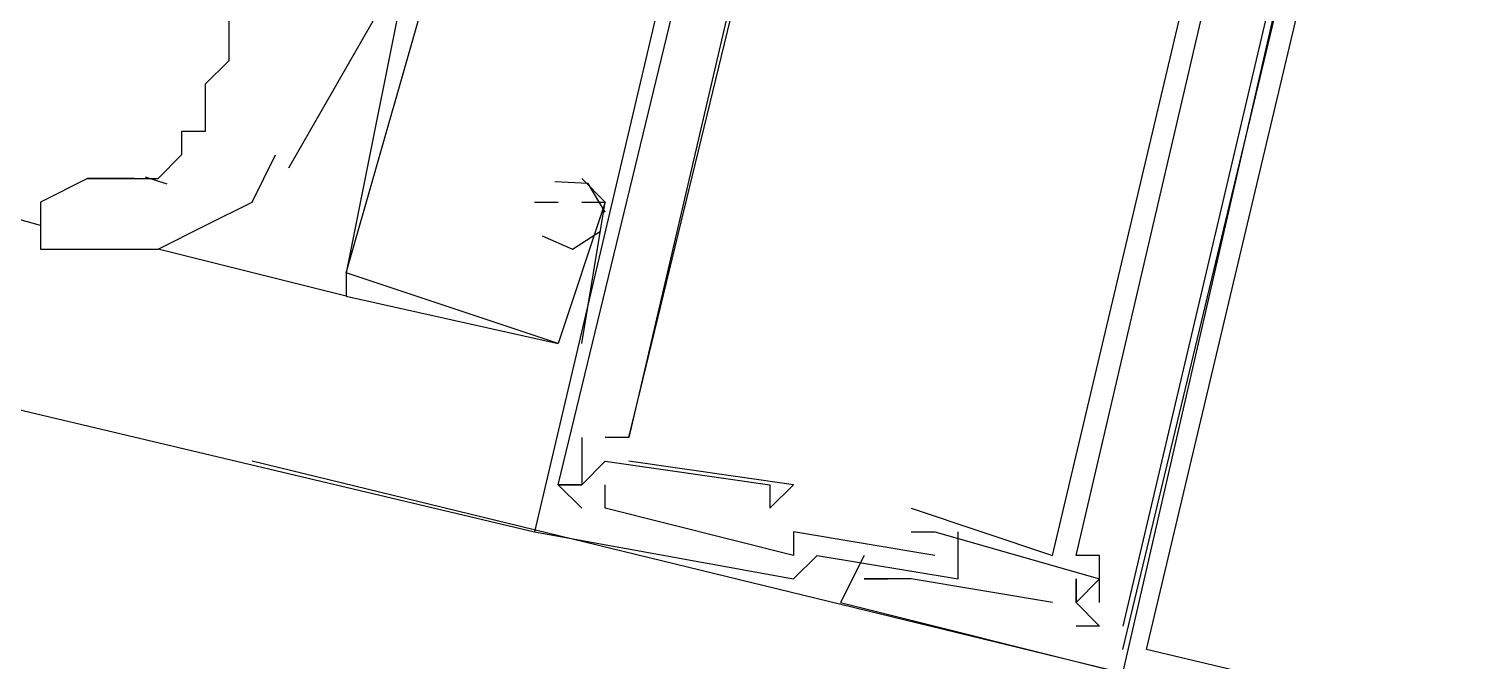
# Model space of a CAD drawing. Header units: feet. Extents: x -84 to 198, y -22 to 181.
# Drawn here: x 133.873 to 134.683, y 122.744 to 123.103 of the extents above; entities that cross this region are included whole.
import ezdxf

# ---------------------------------------------------------------- set-up
doc = ezdxf.new("R2010")
doc.units = ezdxf.units.FT
doc.layers.add('A-LINEA', color=7, linetype='CONTINUOUS')

msp = doc.modelspace()

# ---------------------------------------------------------------- linework, layer by layer
at = {"layer": 'A-LINEA'}
for p, q in [((127.7467, 124.3378), (134.16, 122.8178)), ((134.6, 123.2178), (134.4933, 122.7644)), ((134.6, 123.2178), (134.4933, 122.7644)), ((134.6, 123.2178), (134.4933, 122.7644)), ((134.0207, 123.0238), (134.0744, 123.1173)), ((133.88, 122.9911), (133.7867, 123.0178)), ((133.9333, 123.0178), (133.9067, 123.0178)), ((133.9394, 123.0188), (133.9517, 123.0147)), ((134.1733, 123.0178), (134.1733, 123.0178)), ((134.1733, 123.0178), (134.1733, 123.0178)), ((134.1733, 123.0178), (134.1733, 123.0178)), ((134.1733, 123.0178), (134.1733, 123.0178)), ((134.1733, 123.0178), (134.1733, 123.0178)), ((134.1733, 123.0178), (134.1733, 123.0178)), ((134.1867, 123.0178), (134.1867, 123.0178)), ((134.1867, 123.0178), (134.1867, 123.0178)), ((134.1867, 123.0178), (134.1867, 123.0178)), ((134.16, 123.0044), (134.16, 123.0044)), ((134.16, 123.0044), (134.16, 123.0044)), ((134.16, 123.0044), (134.16, 123.0044)), ((134.1733, 123.0044), (134.1733, 123.0044)), ((134.1733, 123.0044), (134.1733, 123.0044)), ((134.1733, 123.0044), (134.1733, 123.0044)), ((134.1867, 123.0044), (134.1867, 123.0044)), ((134.1867, 123.0044), (134.1867, 123.0044)), ((134.1867, 123.0044), (134.1867, 123.0044)), ((134.2, 123.0044), (134.2, 123.0044)), ((134.2, 123.0044), (134.2, 123.0044)), ((134.2, 123.0044), (134.2, 123.0044)), ((134.2, 123.0044), (134.2, 123.0044)), ((134.2, 123.0044), (134.2, 123.0044)), ((134.2, 123.0044), (134.2, 123.0044)), ((134.0533, 122.9511), (133.9467, 122.9778)), ((133.96, 122.9778), (133.96, 122.9778)), ((134.0533, 122.9644), (134.0533, 122.9511)), ((134.0533, 122.9644), (134.0533, 122.9644)), ((134.0533, 122.9644), (134.0533, 122.9644)), ((134.0533, 122.9644), (134.0533, 122.9511)), ((134.0533, 122.9644), (134.0533, 122.9644)), ((134.0533, 122.9644), (134.0533, 122.9644)), ((134.0533, 122.9644), (134.0533, 122.9511)), ((134.0533, 122.9644), (134.0533, 122.9644)), ((134.0533, 122.9644), (134.0533, 122.9644)), ((134.0533, 122.9511), (134.1733, 122.9244)), ((134.0533, 122.9511), (134.0533, 122.9511)), ((134.0533, 122.9511), (134.1733, 122.9244)), ((134.0533, 122.9511), (134.0533, 122.9511)), ((134.0533, 122.9511), (134.1733, 122.9244)), ((134.0533, 122.9511), (134.0533, 122.9511)), ((134.1733, 122.9244), (134.1733, 122.9244)), ((134.1733, 122.9244), (134.1733, 122.9244)), ((134.1733, 122.9244), (134.1733, 122.9244)), ((134.1733, 122.9244), (134.1733, 122.9244)), ((134.1733, 122.9244), (134.1733, 122.9244)), ((134.1733, 122.9244), (134.1733, 122.9244)), ((134.1867, 122.9244), (134.1867, 122.9244)), ((134.1867, 122.9244), (134.1867, 122.9244)), ((134.1867, 122.9244), (134.1867, 122.9244)), ((134.1867, 122.8711), (134.1867, 122.8711)), ((134.1867, 122.8711), (134.1867, 122.8711)), ((134.1867, 122.8711), (134.1867, 122.8711)), ((134.2, 122.8711), (134.2, 122.8711)), ((134.2, 122.8711), (134.2, 122.8711)), ((134.2, 122.8711), (134.2, 122.8711)), ((134.2133, 122.8711), (134.2133, 122.8711)), ((134.2133, 122.8711), (134.2133, 122.8711)), ((134.2133, 122.8711), (134.2133, 122.8711)), ((134.2133, 122.8711), (134.2133, 122.8711)), ((134.2133, 122.8711), (134.2133, 122.8711)), ((134.2133, 122.8711), (134.2133, 122.8711)), ((134.4933, 122.7378), (134, 122.8578)), ((134.2, 122.8578), (134.1867, 122.8444)), ((134.2, 122.8578), (134.1867, 122.8444)), ((134.2, 122.8578), (134.1867, 122.8444)), ((134.2, 122.8578), (134.2, 122.8578)), ((134.2, 122.8578), (134.2, 122.8578)), ((134.2, 122.8578), (134.2, 122.8578)), ((134.2, 122.8578), (134.2, 122.8578)), ((134.2, 122.8578), (134.2, 122.8578)), ((134.2, 122.8578), (134.2, 122.8578)), ((134.2133, 122.8578), (134.2133, 122.8578)), ((134.2133, 122.8578), (134.2133, 122.8578)), ((134.2133, 122.8578), (134.2133, 122.8578)), ((134.1733, 122.8444), (134.1733, 122.8444)), ((134.1733, 122.8444), (134.1733, 122.8444)), ((134.1733, 122.8444), (134.1733, 122.8444)), ((134.1733, 122.8444), (134.1733, 122.8444)), ((134.1733, 122.8444), (134.1733, 122.8444)), ((134.1733, 122.8444), (134.1733, 122.8444)), ((134.1867, 122.8444), (134.1867, 122.8444)), ((134.1867, 122.8444), (134.1867, 122.8444)), ((134.1867, 122.8444), (134.1867, 122.8444)), ((134.1867, 122.8444), (134.1867, 122.8444)), ((134.1867, 122.8444), (134.1867, 122.8444)), ((134.1867, 122.8444), (134.1867, 122.8444)), ((134.1867, 122.8444), (134.1867, 122.8444)), ((134.1867, 122.8444), (134.1867, 122.8444)), ((134.1867, 122.8444), (134.1867, 122.8444)), ((134.2, 122.8444), (134.2, 122.8444)), ((134.2, 122.8444), (134.2, 122.8444)), ((134.2, 122.8444), (134.2, 122.8444)), ((134.2933, 122.8444), (134.2933, 122.8444)), ((134.2933, 122.8444), (134.2933, 122.8444)), ((134.2933, 122.8444), (134.2933, 122.8444)), ((134.3067, 122.8444), (134.3067, 122.8444)), ((134.3067, 122.8444), (134.3067, 122.8444)), ((134.3067, 122.8444), (134.3067, 122.8444)), ((134.1867, 122.8311), (134.1867, 122.8311)), ((134.1867, 122.8311), (134.1867, 122.8311)), ((134.1867, 122.8311), (134.1867, 122.8311)), ((134.2, 122.8311), (134.2, 122.8311)), ((134.2, 122.8311), (134.2, 122.8311)), ((134.2, 122.8311), (134.2, 122.8311)), ((134.2933, 122.8311), (134.2933, 122.8311)), ((134.2933, 122.8311), (134.2933, 122.8311)), ((134.2933, 122.8311), (134.2933, 122.8311)), ((134.3733, 122.8311), (134.3733, 122.8311)), ((134.3733, 122.8311), (134.3733, 122.8311)), ((134.3733, 122.8311), (134.3733, 122.8311)), ((134.16, 122.8178), (134.16, 122.8178)), ((134.16, 122.8178), (134.16, 122.8178)), ((134.16, 122.8178), (134.16, 122.8178)), ((134.3067, 122.8178), (134.3067, 122.8178)), ((134.3067, 122.8178), (134.3067, 122.8178)), ((134.3067, 122.8178), (134.3067, 122.8178)), ((134.3067, 122.8178), (134.3067, 122.8178)), ((134.3067, 122.8178), (134.3067, 122.8178)), ((134.3067, 122.8178), (134.3067, 122.8178)), ((134.3733, 122.8178), (134.3733, 122.8178)), ((134.3733, 122.8178), (134.3733, 122.8178)), ((134.3733, 122.8178), (134.3733, 122.8178)), ((134.3867, 122.8178), (134.3867, 122.8178)), ((134.3867, 122.8178), (134.3867, 122.8178)), ((134.3867, 122.8178), (134.3867, 122.8178)), ((134.4, 122.8178), (134.4, 122.8178)), ((134.4, 122.8178), (134.4, 122.8178)), ((134.4, 122.8178), (134.4, 122.8178)), ((134.3067, 122.8044), (134.3067, 122.8044)), ((134.3067, 122.8044), (134.3067, 122.8044)), ((134.3067, 122.8044), (134.3067, 122.8044)), ((134.32, 122.8044), (134.32, 122.8044)), ((134.32, 122.8044), (134.32, 122.8044)), ((134.32, 122.8044), (134.32, 122.8044)), ((134.3467, 122.8044), (134.3467, 122.8044)), ((134.3467, 122.8044), (134.3467, 122.8044)), ((134.3467, 122.8044), (134.3467, 122.8044)), ((134.3867, 122.8044), (134.3867, 122.8044)), ((134.3867, 122.8044), (134.3867, 122.8044)), ((134.3867, 122.8044), (134.3867, 122.8044)), ((134.4, 122.8044), (134.4, 122.8044)), ((134.4, 122.8044), (134.4, 122.8044)), ((134.4, 122.8044), (134.4, 122.8044)), ((134.4, 122.8044), (134.4, 122.8044)), ((134.4, 122.8044), (134.4, 122.8044)), ((134.4, 122.8044), (134.4, 122.8044)), ((134.4533, 122.8044), (134.4533, 122.8044)), ((134.4533, 122.8044), (134.4533, 122.8044)), ((134.4533, 122.8044), (134.4533, 122.8044)), ((134.4667, 122.8044), (134.4667, 122.8044)), ((134.4667, 122.8044), (134.4667, 122.8044)), ((134.4667, 122.8044), (134.4667, 122.8044)), ((134.48, 122.8044), (134.48, 122.8044)), ((134.48, 122.8044), (134.48, 122.8044)), ((134.48, 122.8044), (134.48, 122.8044)), ((134.3067, 122.7911), (134.3067, 122.7911)), ((134.3067, 122.7911), (134.3067, 122.7911)), ((134.3067, 122.7911), (134.3067, 122.7911)), ((134.3467, 122.7911), (134.3467, 122.7911)), ((134.3467, 122.7911), (134.3467, 122.7911)), ((134.3467, 122.7911), (134.3467, 122.7911)), ((134.3467, 122.7911), (134.3467, 122.7911)), ((134.3467, 122.7911), (134.3467, 122.7911)), ((134.3467, 122.7911), (134.3467, 122.7911)), ((134.36, 122.7911), (134.36, 122.7911)), ((134.36, 122.7911), (134.36, 122.7911)), ((134.36, 122.7911), (134.36, 122.7911)), ((134.3733, 122.7911), (134.3733, 122.7911)), ((134.3733, 122.7911), (134.3733, 122.7911)), ((134.3733, 122.7911), (134.3733, 122.7911)), ((134.4, 122.7911), (134.4, 122.7911)), ((134.4, 122.7911), (134.4, 122.7911)), ((134.4, 122.7911), (134.4, 122.7911)), ((134.4667, 122.7911), (134.4667, 122.7911)), ((134.4667, 122.7911), (134.4667, 122.7911)), ((134.4667, 122.7911), (134.4667, 122.7911)), ((134.48, 122.7911), (134.48, 122.7911)), ((134.48, 122.7911), (134.48, 122.7911)), ((134.48, 122.7911), (134.48, 122.7911)), ((134.3333, 122.7778), (134.3333, 122.7778)), ((134.3333, 122.7778), (134.3333, 122.7778)), ((134.3333, 122.7778), (134.3333, 122.7778)), ((134.4533, 122.7778), (134.4533, 122.7778)), ((134.4533, 122.7778), (134.4533, 122.7778)), ((134.4533, 122.7778), (134.4533, 122.7778)), ((134.4667, 122.7778), (134.4667, 122.7778)), ((134.4667, 122.7778), (134.4667, 122.7778)), ((134.4667, 122.7778), (134.4667, 122.7778)), ((134.4667, 122.7778), (134.4667, 122.7778)), ((134.4667, 122.7778), (134.4667, 122.7778)), ((134.4667, 122.7778), (134.4667, 122.7778)), ((134.4667, 122.7778), (134.4667, 122.7778)), ((134.4667, 122.7778), (134.4667, 122.7778)), ((134.4667, 122.7778), (134.4667, 122.7778)), ((134.48, 122.7778), (134.48, 122.7778)), ((134.48, 122.7778), (134.48, 122.7778)), ((134.48, 122.7778), (134.48, 122.7778)), ((134.48, 122.7644), (134.4667, 122.7644)), ((134.4667, 122.7644), (134.4667, 122.7644)), ((134.48, 122.7644), (134.4667, 122.7644)), ((134.4667, 122.7644), (134.4667, 122.7644)), ((134.48, 122.7644), (134.4667, 122.7644)), ((134.4667, 122.7644), (134.4667, 122.7644)), ((134.48, 122.7644), (134.48, 122.7644)), ((134.48, 122.7644), (134.48, 122.7644)), ((134.48, 122.7644), (134.48, 122.7644)), ((134.48, 122.7644), (134.48, 122.7644)), ((134.48, 122.7644), (134.48, 122.7644)), ((134.48, 122.7644), (134.48, 122.7644)), ((134.4933, 122.7511), (134.4933, 122.7511)), ((134.4933, 122.7511), (134.4933, 122.7511)), ((134.4933, 122.7511), (134.4933, 122.7511))]:
    msp.add_line(p, q, dxfattribs=at)
for points in [[(134.68, 123.5511), (135.4933, 123.3644), (135.3067, 122.5511), (134.4933, 122.7378), (134.68, 123.5511)], [(134.6933, 123.5378), (135.48, 123.3511), (135.2933, 122.5644), (134.5067, 122.7511), (134.6933, 123.5378)], [(134.32, 123.4978), (134.16, 122.8178), (134.3067, 122.7911), (134.32, 122.8044), (134.4, 122.7911), (134.4, 122.8044), (134.4, 122.8178)], [(134.32, 123.4978), (134.16, 122.8178), (134.3067, 122.7911), (134.32, 122.8044), (134.4, 122.7911), (134.4, 122.8044), (134.4, 122.8178)], [(134.32, 123.4978), (134.16, 122.8178), (134.3067, 122.7911), (134.32, 122.8044), (134.4, 122.7911), (134.4, 122.8044), (134.4, 122.8178)], [(134.4933, 122.7511), (134.6533, 123.4178), (134.64, 123.4178), (134.64, 123.4178)], [(134.4933, 122.7511), (134.6533, 123.4178), (134.64, 123.4178), (134.64, 123.4178)], [(134.4933, 122.7511), (134.6533, 123.4178), (134.64, 123.4178), (134.64, 123.4178)], [(134.3067, 123.3778), (134.3333, 123.3644), (134.3067, 123.2711), (134.2933, 123.2844), (134.2933, 123.2711), (134.3067, 123.2711), (134.2133, 122.8711), (134.2, 122.8711)], [(134.3067, 123.3778), (134.3333, 123.3644), (134.3067, 123.2711), (134.2933, 123.2844), (134.2933, 123.2711), (134.3067, 123.2711), (134.2133, 122.8711), (134.2, 122.8711)], [(134.3067, 123.3778), (134.3333, 123.3644), (134.3067, 123.2711), (134.2933, 123.2844), (134.2933, 123.2711), (134.3067, 123.2711), (134.2133, 122.8711), (134.2, 122.8711)], [(134.2133, 122.8711), (134.3333, 123.3644), (134.4267, 123.3378), (134.4267, 123.3378)], [(134.2133, 122.8711), (134.3333, 123.3644), (134.4267, 123.3378), (134.4267, 123.3378)], [(134.2133, 122.8711), (134.3333, 123.3644), (134.4267, 123.3378), (134.4267, 123.3378)], [(134.3733, 122.8311), (134.4533, 122.8044), (134.5733, 123.3111), (134.4933, 123.3244), (134.4933, 123.3244)], [(134.3733, 122.8311), (134.4533, 122.8044), (134.5733, 123.3111), (134.4933, 123.3244), (134.4933, 123.3244)], [(134.3733, 122.8311), (134.4533, 122.8044), (134.5733, 123.3111), (134.4933, 123.3244), (134.4933, 123.3244)], [(134.48, 122.7778), (134.48, 122.8044), (134.4667, 122.8044), (134.56, 123.2044), (134.5733, 123.2044), (134.5867, 123.2178), (134.5733, 123.2178), (134.56, 123.2178), (134.5867, 123.3111)], [(134.48, 122.7778), (134.48, 122.8044), (134.4667, 122.8044), (134.56, 123.2044), (134.5733, 123.2044), (134.5867, 123.2178), (134.5733, 123.2178), (134.56, 123.2178), (134.5867, 123.3111)], [(134.48, 122.7778), (134.48, 122.8044), (134.4667, 122.8044), (134.56, 123.2044), (134.5733, 123.2044), (134.5867, 123.2178), (134.5733, 123.2178), (134.56, 123.2178), (134.5867, 123.3111)], [(134.1867, 122.8311), (134.1733, 122.8444), (134.28, 123.2844), (134.2933, 123.2844), (134.3067, 123.2711)], [(134.1867, 122.8311), (134.1733, 122.8444), (134.28, 123.2844), (134.2933, 123.2844), (134.3067, 123.2711)], [(134.1867, 122.8311), (134.1733, 122.8444), (134.28, 123.2844), (134.2933, 123.2844), (134.3067, 123.2711)], [(134.24, 123.2578), (134.2267, 123.2578), (134.2133, 123.2444), (134.2133, 123.2178), (134.2, 123.1911), (134.2, 123.1778), (134.2267, 123.1644), (134.2267, 123.1244), (134.1333, 123.1511), (134.1333, 123.1644), (134.12, 123.1644), (134.12, 123.1511), (134.0933, 123.1644), (134.1067, 123.1644), (134.0933, 123.1644), (134.0533, 122.9644)], [(134.24, 123.2578), (134.2267, 123.2578), (134.2133, 123.2444), (134.2133, 123.2178), (134.2, 123.1911), (134.2, 123.1778), (134.2267, 123.1644), (134.2267, 123.1244), (134.1333, 123.1511), (134.1333, 123.1644), (134.12, 123.1644), (134.12, 123.1511), (134.0933, 123.1644), (134.1067, 123.1644), (134.0933, 123.1644), (134.0533, 122.9644)], [(134.24, 123.2578), (134.2267, 123.2578), (134.2133, 123.2444), (134.2133, 123.2178), (134.2, 123.1911), (134.2, 123.1778), (134.2267, 123.1644), (134.2267, 123.1244), (134.1333, 123.1511), (134.1333, 123.1644), (134.12, 123.1644), (134.12, 123.1511), (134.0933, 123.1644), (134.1067, 123.1644), (134.0933, 123.1644), (134.0533, 122.9644)], [(134.1867, 123.0044), (134.2, 123.0044), (134.1733, 122.9244), (134.0533, 122.9644), (134.1067, 123.1511), (134.12, 123.1511)], [(134.1867, 123.0044), (134.2, 123.0044), (134.1733, 122.9244), (134.0533, 122.9644), (134.1067, 123.1511), (134.12, 123.1511)], [(134.1867, 123.0044), (134.2, 123.0044), (134.1733, 122.9244), (134.0533, 122.9644), (134.1067, 123.1511), (134.12, 123.1511)], [(134, 123.1378), (133.9867, 123.1244), (133.9867, 123.1111), (133.9867, 123.0844), (133.9733, 123.0711), (133.9733, 123.0578), (133.9733, 123.0444), (133.96, 123.0444), (133.96, 123.0311), (133.9467, 123.0178)], [(133.88, 122.9778), (133.8933, 122.9778), (133.9067, 122.9778), (133.92, 122.9778), (133.9467, 122.9778), (133.9733, 122.9911), (134, 123.0044), (134.0133, 123.0311)], [(133.9067, 123.0178), (133.88, 123.0044), (133.88, 122.9911), (133.88, 122.9778)], [(133.9067, 123.0178), (133.92, 123.0178), (133.9467, 123.0178)], [(134.2, 122.9988), (134.1903, 123.0149), (134.1715, 123.0159)], [(134.2, 122.9988), (134.1903, 123.0149), (134.1715, 123.0159)], [(134.2, 122.9988), (134.1903, 123.0149), (134.1715, 123.0159)], [(134.1867, 122.9244), (134.2, 123.0044), (134.1867, 123.0178)], [(134.1867, 122.9244), (134.2, 123.0044), (134.1867, 123.0178)], [(134.1867, 122.9244), (134.2, 123.0044), (134.1867, 123.0178)], [(134.16, 123.0044), (134.1733, 123.0044), (134.1733, 123.0044)], [(134.16, 123.0044), (134.1733, 123.0044), (134.1733, 123.0044)], [(134.16, 123.0044), (134.1733, 123.0044), (134.1733, 123.0044)], [(134.1643, 122.9854), (134.1815, 122.9778), (134.1974, 122.9879)], [(134.1643, 122.9854), (134.1815, 122.9778), (134.1974, 122.9879)], [(134.1643, 122.9854), (134.1815, 122.9778), (134.1974, 122.9879)], [(134.1867, 122.8711), (134.1867, 122.8444), (134.1733, 122.8444), (134.1867, 122.8444), (134.2, 122.8578), (134.2933, 122.8444), (134.2933, 122.8311), (134.3067, 122.8444), (134.2133, 122.8578)], [(134.1867, 122.8711), (134.1867, 122.8444), (134.1733, 122.8444), (134.1867, 122.8444), (134.2, 122.8578), (134.2933, 122.8444), (134.2933, 122.8311), (134.3067, 122.8444), (134.2133, 122.8578)], [(134.1867, 122.8711), (134.1867, 122.8444), (134.1733, 122.8444), (134.1867, 122.8444), (134.2, 122.8578), (134.2933, 122.8444), (134.2933, 122.8311), (134.3067, 122.8444), (134.2133, 122.8578)], [(134.3067, 122.8044), (134.2, 122.8311), (134.2, 122.8444)], [(134.3067, 122.8044), (134.2, 122.8311), (134.2, 122.8444)], [(134.3067, 122.8044), (134.2, 122.8311), (134.2, 122.8444)], [(134.3867, 122.8044), (134.3067, 122.8178), (134.3067, 122.8044)], [(134.3867, 122.8044), (134.3067, 122.8178), (134.3067, 122.8044)], [(134.3867, 122.8044), (134.3067, 122.8178), (134.3067, 122.8044)], [(134.3733, 122.8178), (134.3867, 122.8178), (134.48, 122.7911), (134.4667, 122.7778), (134.48, 122.7644)], [(134.3733, 122.8178), (134.3867, 122.8178), (134.48, 122.7911), (134.4667, 122.7778), (134.48, 122.7644)], [(134.3733, 122.8178), (134.3867, 122.8178), (134.48, 122.7911), (134.4667, 122.7778), (134.48, 122.7644)], [(134.3467, 122.8044), (134.3333, 122.7778), (134.4933, 122.7378)], [(134.3467, 122.8044), (134.3333, 122.7778), (134.4933, 122.7378)], [(134.3467, 122.8044), (134.3333, 122.7778), (134.4933, 122.7378)], [(134.4533, 122.7778), (134.3733, 122.7911), (134.3467, 122.7911), (134.36, 122.7911)], [(134.4533, 122.7778), (134.3733, 122.7911), (134.3467, 122.7911), (134.36, 122.7911)], [(134.4533, 122.7778), (134.3733, 122.7911), (134.3467, 122.7911), (134.36, 122.7911)], [(134.4667, 122.7778), (134.4667, 122.7911), (134.4667, 122.7778)], [(134.4667, 122.7778), (134.4667, 122.7911), (134.4667, 122.7778)], [(134.4667, 122.7778), (134.4667, 122.7911), (134.4667, 122.7778)]]:
    msp.add_lwpolyline(points, dxfattribs=at)

doc.saveas('drawing.dxf')
